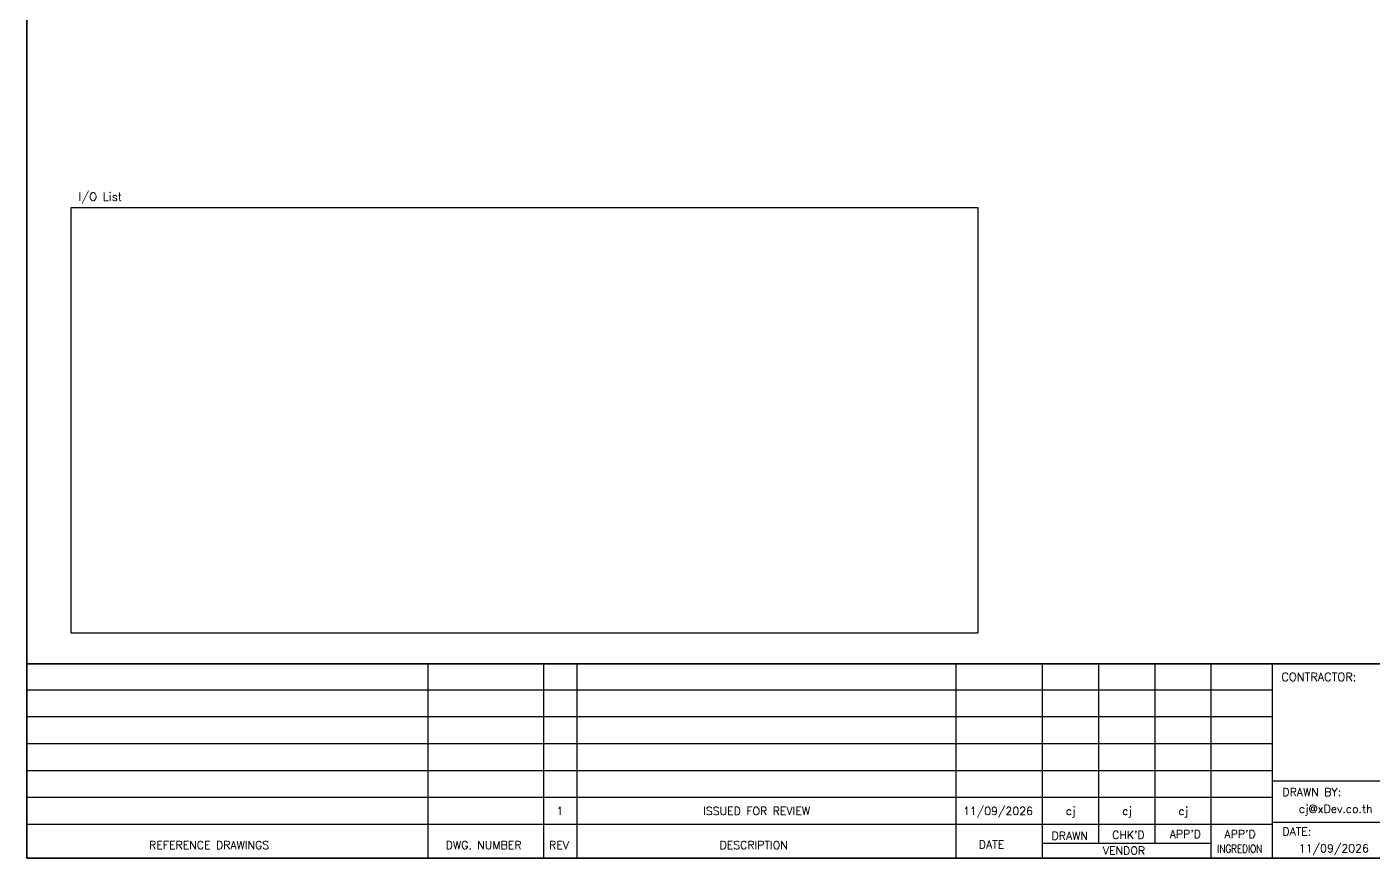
# Model space of a CAD drawing. Header units: millimetres. Extents: x 0 to 66793, y 0 to 2820.
# Drawn here: x 46126 to 48124, y 0 to 1234 of the extents above; entities that cross this region are included whole.
import ezdxf
from ezdxf.enums import TextEntityAlignment as Align

# ---------------------------------------------------------------- set-up
doc = ezdxf.new("R2010")
doc.units = ezdxf.units.MM
for name, color, linetype in [('GT_1', 9, 'Continuous'), ('HELPPOINT', 7, 'Continuous'), ('MEMBER', 7, 'Continuous')]:
    doc.layers.add(name, color=color, linetype=linetype)
doc.styles.add('ROMANS', font='romans.shx', dxfattribs={"width": 0.85, "height": 25})

msp = doc.modelspace()

# ---------------------------------------------------------------- linework, layer by layer
msp.add_lwpolyline([(46192, 965.9), (47537.8, 965.9), (47537.8, 333.8), (46192, 333.8)], close=True)
at = {"layer": 'GT_1', "color": 4}
for p, q in [((46721.7, 0), (46721.7, 288.2)), ((46893.6, 0), (46893.6, 288.2)), ((46942.8, 0), (46942.8, 288.2)), ((47505.4, 0), (47505.4, 288.2)), ((47633.7, 0), (47633.7, 288.2)), ((47717.3, 21.8), (47717.3, 288.2)), ((47800.8, 21.8), (47800.8, 288.2)), ((47884.1, 0), (47884.1, 288.2)), ((47975.1, 0), (47975.1, 288.2)), ((47975.1, 249.3), (46126.3, 249.3)), ((47975.1, 209.5), (46126.3, 209.5)), ((47975.1, 169.6), (46126.3, 169.6)), ((47975.1, 129.7), (46126.3, 129.7)), ((48762.1, 114.3), (47975.1, 114.3)), ((47975.1, 89.7), (46126.3, 89.7)), ((47975, 49.8), (46126.3, 49.8)), ((48762.1, 52.9), (47975.1, 52.9)), ((47884.1, 21.8), (47633.7, 21.8))]:
    msp.add_line(p, q, dxfattribs=at)
at = {"layer": 'HELPPOINT', "color": 4, "lineweight": 35}
for p, q in [((46126.3, 0), (46126.3, 2704.2)), ((46126.3, 0), (46126.3, 2704.2)), ((50019.6, 0), (46126.3, 0)), ((50019.6, 0), (46126.3, 0))]:
    msp.add_line(p, q, dxfattribs=at)
at = {"layer": 'MEMBER', "color": 4, "lineweight": 35}
msp.add_line((46126.3, 288.2), (50019.6, 288.2), dxfattribs=at)
msp.add_line((46126.3, 288.2), (50019.6, 288.2), dxfattribs=at)

# ---------------------------------------------------------------- texts
at = {"layer": 'MEMBER', "color": 4, "ltscale": 0.8, "style": 'ROMANS'}
for s, height, p in [('I/O List', 12.35, (46202.9, 975.6)), ('CONTRACTOR:', 12.35, (47988.2, 262.7)), ('DRAWN BY:', 11.88, (47989.7, 92.1)), ('cj@xDev.co.th', 11.875, (48014.1, 67.2)), ("CHK'D", 11.88, (47736.9, 28.5)), ("APP'D", 11.88, (47822.5, 29.7)), ("APP'D", 11.88, (47903.7, 29.7)), ('DATE:', 11.88, (47989.7, 33.6)), ('REFERENCE DRAWINGS', 11.875, (46307.7, 13.4)), ('DWG. NUMBER', 11.875, (46747.9, 13.4)), ('REV', 11.88, (46901.4, 13.4)), ('DESCRIPTION', 11.875, (47154.3, 13.4)), ('DATE', 11.88, (47539.1, 14.2)), ('DRAWN', 11.88, (47647.1, 27.3)), ('11/09/2026', 11.88, (48014.1, 8.5)), ('VENDOR', 11.88, (47723.2, 5.1))]:
    msp.add_text(s, height=height, dxfattribs=at).set_placement(p)
for s, height, p in [('1', 11.9, (46917.2, 69.9)), ('ISSUED FOR REVIEW', 11.875, (47209.3, 69.9)), ('11/09/2026', 11.88, (47567.5, 69.9)), ('cj', 11.88, (47675.4, 69.9)), ('cj', 11.88, (47759, 69.9)), ('cj', 11.88, (47842.5, 69.9))]:
    msp.add_text(s, height=height, dxfattribs=at).set_placement(p, align=Align.MIDDLE_CENTER)
at = {"layer": 'MEMBER', "color": 4, "ltscale": 0.8, "style": 'ROMANS', "width": 0.8}
msp.add_text('INGREDION', height=11.88, dxfattribs=at).set_placement((47892.9, 8))

doc.saveas('drawing.dxf')
